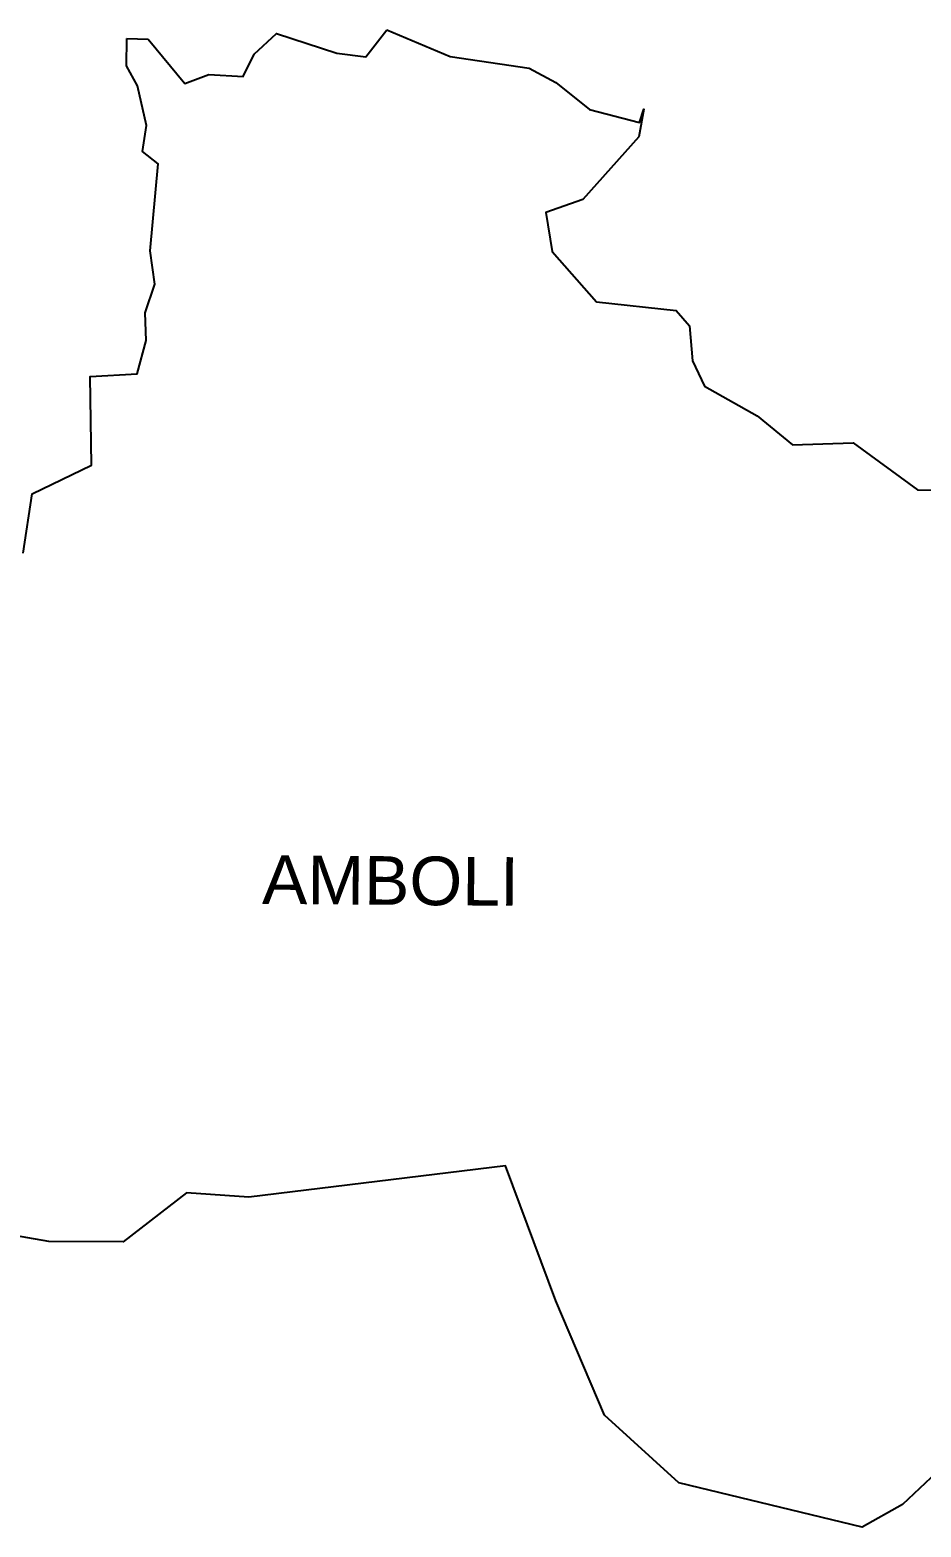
# Model space of a CAD drawing. Header units: feet. Extents: x 284844 to 291970, y 2024202 to 2027190.
# Drawn here: x 286732 to 288407, y 2024375 to 2027190 of the extents above; entities that cross this region are included whole.
import ezdxf

# ---------------------------------------------------------------- set-up
doc = ezdxf.new("R2010")
doc.units = ezdxf.units.FT
doc.header["$MEASUREMENT"] = 0
doc.layers.add('village', color=7, linetype='Continuous')
doc.layers.add('VILLAGE NAME', color=250, linetype='Continuous')

msp = doc.modelspace()

# ---------------------------------------------------------------- linework, layer by layer
at = {"color": 6}
msp.add_lwpolyline([(286913.9, 2027173.7), (286954.2, 2027172.8)], dxfattribs=at)
at = {"layer": 'village', "color": 6}
for points in [[(286719.1, 2026206.2, 0), (286736.3, 2026317.6, 0), (286847.5, 2026371.4, 0), (286845.1, 2026538.3, 0), (286933.6, 2026543.3, 0), (286950.8, 2026605.9, 0), (286948.7, 2026657.8, 0), (286966.9, 2026712.3, 0), (286958, 2026774.6, 0), (286973, 2026938.5, 0), (286943.4, 2026961.3, 0), (286951, 2027010.5, 0), (286934, 2027085, 0), (286913.7, 2027122.2, 0), (286913.9, 2027173.7, 0)], [(286954.2, 2027172.8, 0), (287023.1, 2027089.5, 0), (287068.2, 2027106, 0), (287132.9, 2027102.7, 0), (287153.2, 2027144.6, 0), (287195.1, 2027183.1, 0), (287308.5, 2027146.2, 0), (287363.3, 2027139.5, 0), (287402.6, 2027190, 0), (287402.6, 2027190, 0)], [(287402.6, 2027190, 0), (287522, 2027140.3, 0), (287670.1, 2027118.2, 0), (287720.4, 2027091.4, 0), (287783.7, 2027040.1, 0), (287877.6, 2027015.8, 0), (287885.5, 2027041.1, 0), (287876.3, 2026988.8, 0), (287771, 2026871.1, 0), (287701.6, 2026846.5, 0), (287713.1, 2026773.7, 0), (287796.5, 2026679.1, 0), (287946.2, 2026662.3, 0), (287971.5, 2026633.6, 0), (287977.3, 2026568, 0), (287999.6, 2026520.2, 0), (288098.7, 2026464.4, 0), (288165.2, 2026409.9, 0), (288278.7, 2026413.7, 0), (288400, 2026325.3, 0), (288432.1, 2026324.5, 0)], [(288541.9, 2024578.1, 0), (288372, 2024417.6, 0), (288295.6, 2024375.2, 0), (287951.1, 2024458.3, 0), (287811.5, 2024585.7, 0), (287720.6, 2024800.5, 0), (287626, 2025054.2, 0), (287143.3, 2024995.6, 0), (287026.1, 2025003.5, 0), (286907.2, 2024911.4, 0), (286767.8, 2024912.2, 0), (286688.6, 2024925.9, 0)]]:
    msp.add_polyline3d(points, dxfattribs=at)

# ---------------------------------------------------------------- texts
at = {"layer": 'VILLAGE NAME', "insert": (287168.8, 2025638.4), "char_height": 91.425, "attachment_point": 1, "rotation": 359.5442}
msp.add_mtext_dynamic_manual_height_columns('{\\fArial|b0|i0|c0|p34;AMBOLI}', width=1311.451, gutter_width=457.1, heights=[0], dxfattribs=at)

doc.saveas('drawing.dxf')
